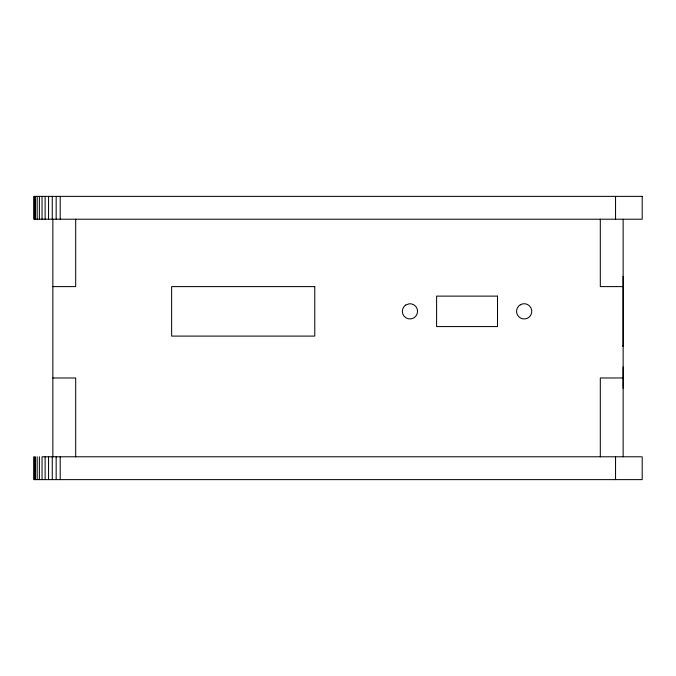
<?xml version="1.0" encoding="UTF-8"?>
<svg xmlns="http://www.w3.org/2000/svg" width="676" height="676" viewBox="0 0 676 676"><rect width="100%" height="100%" fill="white"/><g stroke="black" fill="none" stroke-linecap="round" stroke-linejoin="round"><path stroke-width="1.01" d="M623.145 388.252L623.145 366.933M623.145 276.34L623.145 346.374L623.145 345.385M52.855 286.607L75.695 286.607L75.695 219.218M623.145 286.607L600.305 286.607L600.305 219.218M52.855 377.977L75.695 377.977L75.695 456.782M623.145 377.977L600.305 377.977L600.305 456.782M641.296 456.782L42.047 456.782L42.047 479.622M642.2 456.782L642.2 479.622L33.8 479.622L33.8 456.782M623.145 219.218L623.145 456.782M615.549 196.378L615.549 219.218M615.549 456.782L615.549 479.622M60.206 196.378L60.206 219.218M60.206 456.782L60.206 479.622M56.167 196.378L56.167 219.218M56.167 456.782L56.167 479.622M52.855 219.218L52.855 456.782M52.263 196.378L52.263 219.218M52.263 456.782L52.263 479.622M48.554 196.378L48.554 219.218M48.554 456.782L48.554 479.622M45.123 196.378L45.123 219.218M45.123 456.782L45.123 479.622M42.047 196.378L42.047 219.218M39.385 196.378L39.385 219.218M39.385 456.782L39.385 479.622M37.188 196.378L37.188 219.218M37.188 456.782L37.188 479.622M35.498 196.378L35.498 219.218M35.498 456.782L35.498 479.622M34.366 196.378L34.366 219.218M34.366 456.782L34.366 479.622M405.685 305.045L404.197 306.363A7.613 7.613 0 0 0 406.039 317.881A7.613 7.613 0 0 0 417.067 314.07A7.613 7.613 0 0 0 411.397 303.879L409.411 303.752L405.685 305.045M520.359 304.758L518.779 305.966A7.613 7.613 0 0 0 518.779 316.731A7.613 7.613 0 0 0 529.545 316.731A7.613 7.613 0 0 0 529.545 305.966L527.973 304.758A7.613 7.613 0 0 0 520.359 304.758M642.2 196.378L33.8 196.378L33.8 219.218L642.2 219.218L642.2 196.378M314.779 286.607L171.636 286.607L171.636 336.099L314.779 336.099L314.779 286.607M497.511 296.122L436.603 296.122L436.603 326.576L497.511 326.576L497.511 296.122"/></g></svg>
